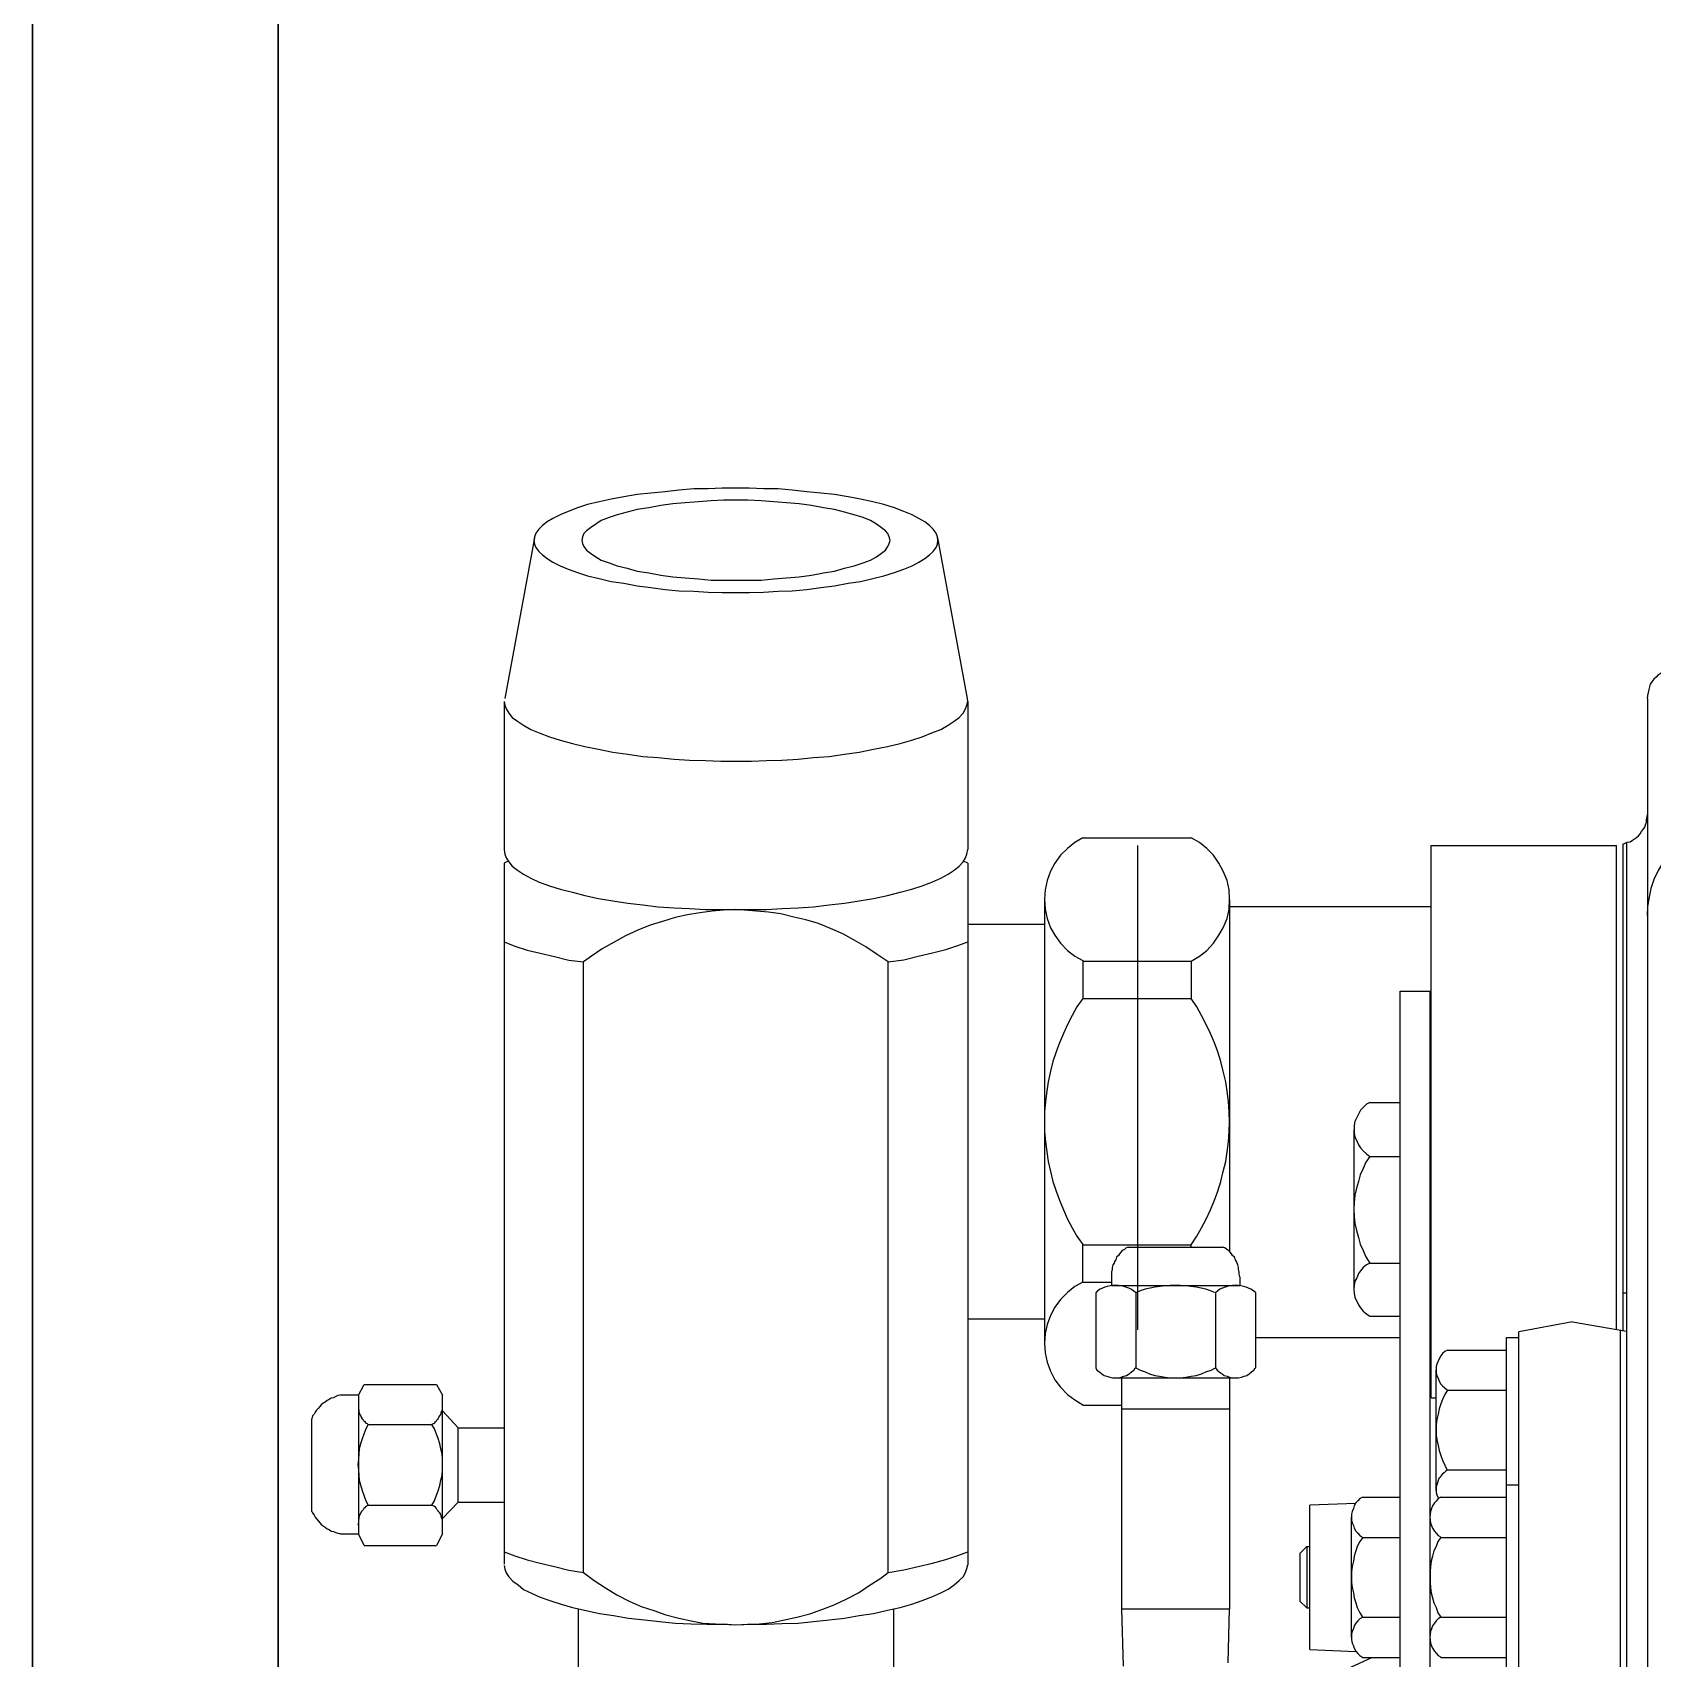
# Model space of a CAD drawing. Extents: x 667 to 1244, y -9 to 355.
# Drawn here: x 961.37 to 967.94, y 77.82 to 84.42 of the extents above; entities that cross this region are included whole.
import ezdxf

# ---------------------------------------------------------------- set-up
doc = ezdxf.new("R2010")
doc.units = 0
doc.header["$MEASUREMENT"] = 0
doc.layers.get('0').update_dxf_attribs({"linetype": 'CONTINUOUS'})

msp = doc.modelspace()

# ---------------------------------------------------------------- linework, layer by layer
at = {"lineweight": 30, "ltscale": 5}
for p, q in [((962.3638, 102.9995), (962.3638, 69.2383)), ((962.3638, 69.3095), (962.3638, 102.9995)), ((961.3663, 102.9283), (961.3663, 63.2383)), ((961.3663, 69.2383), (961.3663, 102.9283))]:
    msp.add_line(p, q, dxfattribs=at)
for p, q in [((963.4046, 82.3715), (963.2843, 81.7194)), ((965.1623, 81.7194), (965.042, 82.3715)), ((963.2818, 81.7067), (963.2818, 81.1052)), ((965.1635, 81.7067), (965.1635, 81.1052)), ((967.9228, 81.7194), (967.9228, 70.115)), ((965.6308, 81.1533), (966.0702, 81.1533)), ((965.8537, 79.1564), (965.8537, 81.1217)), ((967.044, 81.1217), (967.7974, 81.1217)), ((967.044, 78.8803), (967.044, 81.1217)), ((967.7974, 79.1564), (967.7974, 81.1217)), ((967.8228, 81.128), (967.8228, 79.1513)), ((967.838, 81.1343), (967.838, 74.5053)), ((963.297, 81.0584), (963.2818, 81.0508)), ((963.2818, 81.0508), (963.2818, 78.2054)), ((965.1635, 81.0508), (965.1458, 81.0584)), ((965.1635, 81.0508), (965.1635, 78.2029)), ((965.475, 80.9013), (965.475, 79.0994)), ((966.226, 80.9013), (966.226, 79.4717)), ((966.226, 80.8748), (967.044, 80.8748)), ((965.1635, 80.8026), (965.475, 80.8026)), ((963.6035, 78.1712), (963.6035, 80.6494)), ((964.8406, 78.1712), (964.8406, 80.6494)), ((965.6308, 80.6532), (965.6308, 80.5012)), ((965.6308, 80.6532), (966.0702, 80.6532)), ((966.0702, 80.6532), (966.0702, 80.5012)), ((966.9186, 76.1477), (966.9186, 80.5303)), ((966.9186, 80.5303), (967.0402, 80.5303)), ((967.0402, 76.1477), (967.0402, 80.5303)), ((965.6308, 80.5012), (966.0702, 80.5012)), ((966.7958, 80.0795), (966.9186, 80.0795)), ((966.7325, 79.321), (966.7325, 79.9681)), ((966.7958, 79.8604), (966.9186, 79.8604)), ((965.6308, 79.5008), (966.0702, 79.5008)), ((965.6308, 79.3501), (965.6308, 79.5008)), ((965.8144, 79.492), (966.1981, 79.492)), ((966.0702, 79.492), (966.0702, 79.5008)), ((966.7958, 79.4274), (966.9186, 79.4274)), ((965.6308, 79.3501), (965.7498, 79.3501)), ((965.7473, 79.3717), (965.7473, 79.3362)), ((965.7473, 79.3362), (966.2677, 79.3362)), ((966.2677, 79.3717), (966.2677, 79.3362)), ((965.6827, 79.3058), (965.6827, 79.0019)), ((965.8461, 79.3058), (965.8461, 79.0019)), ((966.169, 79.3058), (966.169, 79.0019)), ((966.3323, 79.0019), (966.3323, 79.3058)), ((967.8228, 79.3058), (967.838, 79.3058)), ((965.1635, 79.2007), (965.475, 79.2007)), ((966.7958, 79.2121), (966.9186, 79.2121)), ((967.6189, 79.1893), (967.3998, 79.1488)), ((967.3998, 72.093), (967.3998, 79.1488)), ((967.6189, 79.1893), (967.838, 79.1513)), ((967.8114, 79.1551), (967.8114, 72.0866)), ((966.3323, 79.1247), (966.9186, 79.1247)), ((967.1111, 79.0741), (967.3504, 79.0741)), ((962.6892, 78.8917), (962.7132, 78.9348)), ((962.7132, 78.9348), (963.0058, 78.9348)), ((963.0058, 78.9348), (963.0311, 78.8917)), ((965.7638, 78.9614), (966.25, 78.9614)), ((965.7891, 78.0243), (965.7891, 78.9614)), ((966.226, 78.9614), (966.226, 78.0243)), ((967.0655, 78.5042), (967.0655, 78.993)), ((962.6892, 78.8917), (962.6157, 78.8917)), ((962.6892, 78.8917), (962.6892, 78.3282)), ((963.0311, 78.3282), (963.0311, 78.8917)), ((967.044, 78.8803), (967.0655, 78.8803)), ((967.1111, 78.912), (967.3504, 78.912)), ((963.0311, 78.8271), (963.0944, 78.7588)), ((965.6308, 78.8499), (965.7891, 78.8499)), ((965.7891, 78.836), (966.226, 78.836)), ((962.5005, 78.4194), (962.5005, 78.7955)), ((962.7297, 78.7727), (962.988, 78.7727)), ((963.0944, 78.7588), (963.2818, 78.7588)), ((963.0944, 78.4574), (963.0944, 78.7588)), ((967.1111, 78.5878), (967.3504, 78.5878)), ((966.7667, 78.4777), (966.9186, 78.4777)), ((966.9186, 77.8268), (966.9186, 78.4777)), ((967.0832, 78.4777), (967.3504, 78.4777)), ((967.3504, 77.7774), (967.3504, 78.527)), ((967.3504, 78.527), (967.3998, 78.527)), ((967.3998, 77.7774), (967.3998, 78.527)), ((962.7297, 78.4447), (962.988, 78.4447)), ((963.0944, 78.4574), (963.0311, 78.3903)), ((963.0944, 78.4574), (963.2818, 78.4574)), ((966.7388, 78.4511), (966.5514, 78.4447)), ((966.5514, 77.8584), (966.5514, 78.4447)), ((966.7211, 77.9078), (966.7211, 78.3953)), ((967.0402, 77.9078), (967.0402, 78.3953)), ((962.6157, 78.3282), (962.6892, 78.3282)), ((962.7132, 78.2814), (962.6892, 78.3282)), ((962.7132, 78.2814), (963.0058, 78.2814)), ((963.0311, 78.3282), (963.0058, 78.2814)), ((966.5109, 78.2485), (966.54, 78.2763)), ((966.54, 78.2763), (966.5514, 78.2763)), ((966.54, 78.2763), (966.54, 78.0281)), ((966.7667, 78.313), (966.9186, 78.313)), ((967.0832, 78.313), (967.3504, 78.313)), ((966.5109, 78.2485), (966.5109, 78.0547)), ((963.5819, 78.0243), (963.5819, 76.249)), ((964.8622, 78.0243), (964.8622, 76.249)), ((965.7954, 77.7913), (965.7891, 78.0243)), ((965.7891, 78.0243), (966.226, 78.0243)), ((966.2209, 77.8052), (966.226, 78.0243)), ((966.5109, 78.0547), (966.54, 78.0281)), ((966.54, 78.0281), (966.5514, 78.0281)), ((966.7667, 77.9901), (966.9186, 77.9901)), ((967.0832, 77.9901), (967.3504, 77.9901)), ((966.5514, 77.8584), (966.7388, 77.8508)), ((966.6679, 77.7635), (966.8034, 77.8268)), ((966.7667, 77.8268), (966.9186, 77.8268)), ((967.0832, 77.8268), (967.3504, 77.8268))]:
    msp.add_line(p, q)
for points in [[(964.2214, 82.1487), (964.2771, 82.1487), (964.3341, 82.1499), (964.3936, 82.155), (964.4506, 82.1562), (964.5101, 82.1613), (964.5671, 82.1689), (964.6216, 82.1765), (964.6773, 82.1866), (964.7279, 82.1942), (964.7773, 82.2056), (964.8229, 82.217), (964.866, 82.2297), (964.9039, 82.2436), (964.9381, 82.2576), (964.9647, 82.2727), (964.9888, 82.2867), (965.0078, 82.3019), (965.023, 82.3158), (965.0344, 82.3323), (965.0407, 82.3449), (965.042, 82.3601), (965.042, 82.3601), (965.0407, 82.3753), (965.0344, 82.3892), (965.023, 82.4057), (965.0078, 82.4209), (964.9888, 82.4361), (964.9647, 82.45), (964.9381, 82.464), (964.9039, 82.4779), (964.866, 82.4931), (964.8229, 82.5057), (964.7773, 82.5171), (964.7279, 82.5273), (964.6773, 82.5374), (964.6216, 82.5463), (964.5671, 82.5526), (964.5101, 82.5577), (964.4506, 82.564), (964.3936, 82.5691), (964.3341, 82.5703), (964.2771, 82.5729), (964.2214, 82.5729), (964.2214, 82.5729), (964.1657, 82.5729), (964.11, 82.5703), (964.0505, 82.5691), (963.9909, 82.564), (963.9352, 82.5577), (963.877, 82.5526), (963.8213, 82.5463), (963.7668, 82.5374), (963.7162, 82.5273), (963.6668, 82.5171), (963.6199, 82.5057), (963.5794, 82.4931), (963.5414, 82.4779), (963.5085, 82.464), (963.4794, 82.45), (963.4553, 82.4361), (963.4363, 82.4209), (963.4224, 82.4057), (963.4097, 82.3892), (963.4046, 82.3753), (963.4021, 82.3601), (963.4021, 82.3601), (963.4046, 82.3449), (963.4097, 82.3323), (963.4224, 82.3158), (963.4363, 82.3019), (963.4553, 82.2867), (963.4794, 82.2727), (963.5085, 82.2576), (963.5414, 82.2436), (963.5794, 82.2297), (963.6199, 82.217), (963.6668, 82.2056), (963.7162, 82.1942), (963.7668, 82.1866), (963.8213, 82.1765), (963.877, 82.1689), (963.9352, 82.1613), (963.9909, 82.1562), (964.0505, 82.155), (964.11, 82.1499), (964.1657, 82.1487), (964.2214, 82.1487)], [(964.2214, 82.1993), (964.2708, 82.1993), (964.324, 82.1993), (964.3759, 82.2044), (964.4278, 82.2082), (964.4785, 82.2132), (964.5291, 82.2196), (964.5772, 82.2284), (964.6216, 82.236), (964.6633, 82.2474), (964.7026, 82.2576), (964.7381, 82.2689), (964.7684, 82.2803), (964.7925, 82.2943), (964.8128, 82.3082), (964.8292, 82.3209), (964.8394, 82.3361), (964.8444, 82.3475), (964.8482, 82.3601), (964.8482, 82.3601), (964.8444, 82.3753), (964.8394, 82.388), (964.8292, 82.3994), (964.8128, 82.412), (964.7925, 82.426), (964.7684, 82.4412), (964.7381, 82.4538), (964.7026, 82.464), (964.6633, 82.4754), (964.6216, 82.4855), (964.5772, 82.4931), (964.5291, 82.5019), (964.4785, 82.5083), (964.4278, 82.5133), (964.3759, 82.5171), (964.324, 82.5209), (964.2708, 82.5235), (964.2214, 82.5235), (964.2214, 82.5235), (964.172, 82.5235), (964.1214, 82.5209), (964.0695, 82.5171), (964.0163, 82.5133), (963.9656, 82.5083), (963.9175, 82.5019), (963.8681, 82.4931), (963.8213, 82.4855), (963.7807, 82.4754), (963.7402, 82.464), (963.7073, 82.4538), (963.6756, 82.4412), (963.6528, 82.426), (963.6313, 82.412), (963.6149, 82.3994), (963.6047, 82.388), (963.5997, 82.3753), (963.5971, 82.3601), (963.5971, 82.3601), (963.5997, 82.3475), (963.6047, 82.3361), (963.6149, 82.3209), (963.6313, 82.3082), (963.6528, 82.2943), (963.6756, 82.2803), (963.7073, 82.2689), (963.7402, 82.2576), (963.7807, 82.2474), (963.8213, 82.236), (963.8681, 82.2284), (963.9175, 82.2196), (963.9656, 82.2132), (964.0163, 82.2082), (964.0695, 82.2044), (964.1214, 82.1993), (964.172, 82.1993), (964.2214, 82.1993)], [(968.0444, 81.8397), (968.0304, 81.8397), (968.019, 81.8371), (968.0064, 81.8333), (967.9962, 81.8308), (967.9836, 81.8257), (967.9747, 81.8194), (967.9659, 81.8143), (967.9583, 81.8055), (967.9481, 81.7966), (967.9405, 81.7865), (967.9342, 81.7764), (967.9304, 81.7662), (967.9279, 81.7548), (967.9253, 81.7434), (967.9228, 81.7308), (967.9215, 81.7194), (967.9228, 81.7194)], [(963.2818, 81.7067), (963.2843, 81.6915), (963.2894, 81.6763), (963.2995, 81.6599), (963.3135, 81.6421), (963.335, 81.6269), (963.3603, 81.6105), (963.3894, 81.5927), (963.4236, 81.5788), (963.4654, 81.5636), (963.5085, 81.5497), (963.5579, 81.5358), (963.6085, 81.5244), (963.6642, 81.513), (963.7225, 81.5016), (963.7833, 81.4927), (963.8441, 81.4838), (963.9061, 81.4788), (963.9719, 81.4724), (964.034, 81.4686), (964.0986, 81.4674), (964.1606, 81.4648), (964.2214, 81.4648), (964.2214, 81.4648), (964.2847, 81.4648), (964.3468, 81.4674), (964.4088, 81.4686), (964.4747, 81.4724), (964.5367, 81.4788), (964.6, 81.4838), (964.6633, 81.4927), (964.7229, 81.5016), (964.7811, 81.513), (964.8368, 81.5244), (964.8887, 81.5358), (964.9356, 81.5497), (964.9787, 81.5636), (965.0179, 81.5788), (965.0534, 81.5927), (965.0838, 81.6105), (965.1078, 81.6269), (965.1281, 81.6421), (965.1445, 81.6599), (965.1547, 81.6763), (965.1597, 81.6915), (965.1635, 81.7067), (965.1635, 81.7067), (965.1623, 81.7194)], [(967.8228, 81.128), (967.8316, 81.1318), (967.8405, 81.1356), (967.8519, 81.1369), (967.862, 81.1432), (967.8696, 81.1495), (967.8785, 81.1546), (967.8861, 81.1609), (967.8937, 81.1698), (967.8987, 81.1787), (967.9051, 81.1875), (967.9114, 81.1964), (967.9152, 81.2065), (967.919, 81.2167), (967.919, 81.2268), (967.9215, 81.2382), (967.9228, 81.2483)], [(968.304, 81.2167), (968.2634, 81.2167), (968.2267, 81.2103), (968.1913, 81.2027), (968.1558, 81.1901), (968.1229, 81.1749), (968.0912, 81.1546), (968.0596, 81.1318), (968.033, 81.1078), (968.0076, 81.0812), (967.9836, 81.0508), (967.9659, 81.0204), (967.9481, 80.9837), (967.9367, 80.9482), (967.9291, 80.9127), (967.9228, 80.8748), (967.9215, 80.838), (967.9228, 80.838)], [(965.6308, 81.1533), (965.5979, 81.1343), (965.5687, 81.1103), (965.5396, 81.0824), (965.5168, 81.0508), (965.4991, 81.0178), (965.4852, 80.9799), (965.4776, 80.9419), (965.475, 80.9039), (965.4776, 80.8634), (965.4852, 80.8254), (965.4991, 80.7886), (965.5168, 80.7583), (965.5396, 80.7253), (965.5687, 80.6962), (965.5979, 80.6734), (965.6308, 80.6557), (965.6308, 80.6532)], [(966.0702, 80.6532), (966.1044, 80.6734), (966.1335, 80.6962), (966.1614, 80.7253), (966.1829, 80.7583), (966.2006, 80.7886), (966.2158, 80.8254), (966.2247, 80.8634), (966.226, 80.9039), (966.2247, 80.9419), (966.2158, 80.9799), (966.2006, 81.0178), (966.1829, 81.0508), (966.1614, 81.0824), (966.1335, 81.1103), (966.1044, 81.1343), (966.0702, 81.1533)], [(963.2818, 81.1052), (963.2843, 81.0875), (963.2894, 81.0723), (963.2995, 81.0558), (963.3135, 81.0381), (963.335, 81.0216), (963.3603, 81.0052), (963.3894, 80.99), (963.4236, 80.9735), (963.4654, 80.9583), (963.5085, 80.9444), (963.5579, 80.933), (963.6085, 80.9191), (963.6642, 80.9064), (963.7225, 80.8975), (963.7833, 80.8874), (963.8441, 80.8811), (963.9061, 80.8735), (963.9719, 80.8697), (964.034, 80.8659), (964.0986, 80.8621), (964.1606, 80.8621), (964.2214, 80.8621), (964.2214, 80.8621), (964.2847, 80.8621), (964.3468, 80.8621), (964.4088, 80.8659), (964.4747, 80.8697), (964.5367, 80.8735), (964.6, 80.8811), (964.6633, 80.8874), (964.7229, 80.8975), (964.7811, 80.9064), (964.8368, 80.9191), (964.8887, 80.933), (964.9356, 80.9444), (964.9787, 80.9583), (965.0179, 80.9735), (965.0534, 80.99), (965.0838, 81.0052), (965.1078, 81.0216), (965.1281, 81.0381), (965.1445, 81.0558), (965.1547, 81.0723), (965.1597, 81.0875), (965.1635, 81.1052)], [(964.8406, 80.6494), (964.795, 80.6797), (964.7495, 80.7114), (964.7026, 80.738), (964.6557, 80.7633), (964.6064, 80.7848), (964.557, 80.8051), (964.5063, 80.8203), (964.4569, 80.8317), (964.405, 80.8444), (964.3544, 80.852), (964.3062, 80.8558), (964.2569, 80.8596), (964.2214, 80.8621), (964.2214, 80.8621), (964.172, 80.8596), (964.1252, 80.8558), (964.0758, 80.8494), (964.0251, 80.8406), (963.9757, 80.8304), (963.9238, 80.814), (963.8732, 80.7988), (963.8238, 80.7785), (963.7744, 80.7557), (963.7276, 80.7291), (963.6794, 80.7025), (963.6351, 80.6734), (963.6035, 80.6494)], [(963.2818, 80.7317), (963.3249, 80.7139), (963.3743, 80.6975), (963.4274, 80.6848), (963.4857, 80.6709), (963.5439, 80.657), (963.6035, 80.6494)], [(964.8406, 80.6494), (964.9039, 80.6582), (964.9622, 80.6734), (965.0204, 80.6861), (965.0736, 80.7), (965.123, 80.7165), (965.1635, 80.7317)], [(965.6308, 80.5012), (965.6067, 80.467), (965.5877, 80.4316), (965.5687, 80.3961), (965.5523, 80.3594), (965.5358, 80.3214), (965.5219, 80.2847), (965.5092, 80.2454), (965.4991, 80.2061), (965.489, 80.1631), (965.4839, 80.1251), (965.4788, 80.0833), (965.475, 80.0415), (965.475, 79.9997), (965.475, 79.9618), (965.4788, 79.92), (965.4839, 79.8782), (965.489, 79.8389), (965.4991, 79.7984), (965.5092, 79.7579), (965.5219, 79.7186), (965.5358, 79.6819), (965.5523, 79.6439), (965.5687, 79.6059), (965.5877, 79.5705), (965.6067, 79.5363), (965.6308, 79.5021), (965.6308, 79.5008)], [(966.0702, 79.5008), (966.093, 79.5363), (966.112, 79.5705), (966.131, 79.6059), (966.1487, 79.6439), (966.1652, 79.6819), (966.1791, 79.7186), (966.1905, 79.7579), (966.2006, 79.7984), (966.2108, 79.8389), (966.2158, 79.8782), (966.2222, 79.92), (966.2247, 79.9618), (966.226, 79.9997), (966.2247, 80.0415), (966.2222, 80.0833), (966.2158, 80.1251), (966.2108, 80.1631), (966.2006, 80.2061), (966.1905, 80.2454), (966.1791, 80.2847), (966.1652, 80.3214), (966.1487, 80.3594), (966.131, 80.3961), (966.112, 80.4316), (966.093, 80.467), (966.0702, 80.5012), (966.0702, 80.5012)], [(966.7958, 80.0795), (966.7819, 80.0719), (966.7679, 80.0593), (966.7578, 80.0479), (966.7489, 80.0314), (966.7426, 80.0175), (966.735, 80.0023), (966.7325, 79.9871), (966.7325, 79.9706), (966.7325, 79.9554), (966.735, 79.9377), (966.7426, 79.9238), (966.7489, 79.9073), (966.7578, 79.8946), (966.7679, 79.8832), (966.7819, 79.8706), (966.7958, 79.8604)], [(966.7958, 79.8604), (966.7793, 79.8364), (966.7679, 79.8111), (966.7565, 79.7857), (966.7489, 79.7579), (966.7413, 79.7313), (966.735, 79.7022), (966.7325, 79.673), (966.7312, 79.6464), (966.7325, 79.6161), (966.735, 79.5882), (966.7413, 79.5591), (966.7489, 79.5312), (966.7565, 79.5034), (966.7679, 79.478), (966.7793, 79.4527), (966.7958, 79.4274)], [(965.8144, 79.492), (965.8068, 79.4894), (965.7992, 79.4818), (965.7904, 79.478), (965.784, 79.4717), (965.779, 79.4641), (965.7752, 79.4578), (965.7676, 79.4514), (965.7638, 79.44), (965.7587, 79.4337), (965.7574, 79.4274), (965.7524, 79.4198), (965.7498, 79.4096), (965.7498, 79.402), (965.7473, 79.3907), (965.7473, 79.3818), (965.7473, 79.3717)], [(966.2677, 79.3717), (966.2652, 79.3818), (966.2652, 79.3907), (966.2627, 79.402), (966.2627, 79.4096), (966.2601, 79.4198), (966.2563, 79.4274), (966.2538, 79.4337), (966.25, 79.44), (966.2462, 79.4514), (966.2386, 79.4578), (966.2336, 79.4641), (966.2285, 79.4717), (966.2222, 79.478), (966.2146, 79.4818), (966.207, 79.4894), (966.1981, 79.492), (966.1981, 79.492)], [(966.7958, 79.4274), (966.7819, 79.4198), (966.7679, 79.4096), (966.7578, 79.3957), (966.7489, 79.3843), (966.7426, 79.3679), (966.735, 79.3539), (966.7325, 79.3362), (966.7312, 79.321), (966.7325, 79.3045), (966.735, 79.2881), (966.7426, 79.2729), (966.7489, 79.2577), (966.7578, 79.245), (966.7679, 79.2324), (966.7819, 79.221), (966.7958, 79.2121)], [(965.6308, 79.3501), (965.5979, 79.3324), (965.5687, 79.3083), (965.5396, 79.2792), (965.5168, 79.2476), (965.4991, 79.2146), (965.4852, 79.1779), (965.4776, 79.1412), (965.475, 79.1019), (965.4776, 79.0627), (965.4852, 79.0247), (965.4991, 78.988), (965.5168, 78.9538), (965.5396, 78.9234), (965.5687, 78.8943), (965.5979, 78.8715), (965.6308, 78.8512), (965.6308, 78.8499)], [(966.3323, 79.3058), (966.3235, 79.3147), (966.3121, 79.321), (966.3032, 79.3248), (966.2931, 79.3299), (966.2829, 79.3324), (966.2715, 79.3349), (966.2627, 79.3362), (966.25, 79.3375), (966.2386, 79.3362), (966.2285, 79.3349), (966.2158, 79.3324), (966.2082, 79.3299), (966.1968, 79.3248), (966.1867, 79.321), (966.1778, 79.3147), (966.169, 79.3058), (966.169, 79.3058), (966.1487, 79.3147), (966.1297, 79.321), (966.1107, 79.3248), (966.0905, 79.3299), (966.0689, 79.3324), (966.0487, 79.3349), (966.0271, 79.3362), (966.0082, 79.3362), (965.9854, 79.3362), (965.9651, 79.3349), (965.9448, 79.3324), (965.9233, 79.3299), (965.9031, 79.3248), (965.8828, 79.321), (965.8638, 79.3147), (965.8461, 79.3058), (965.8359, 79.3147), (965.8258, 79.321), (965.8169, 79.3248), (965.8043, 79.3299), (965.7967, 79.3324), (965.784, 79.3349), (965.7752, 79.3362), (965.7638, 79.3375), (965.7511, 79.3362), (965.741, 79.3349), (965.7296, 79.3324), (965.7194, 79.3299), (965.7106, 79.3248), (965.7004, 79.321), (965.6903, 79.3147), (965.6827, 79.3058), (965.6827, 79.3058)], [(967.1111, 79.0741), (967.0997, 79.069), (967.0908, 79.0601), (967.0832, 79.0513), (967.0769, 79.0386), (967.0731, 79.0285), (967.068, 79.0171), (967.0655, 79.007), (967.0655, 78.993), (967.0655, 78.9816), (967.068, 78.9702), (967.0731, 78.9601), (967.0769, 78.9474), (967.0832, 78.9361), (967.0908, 78.9285), (967.0997, 78.9209), (967.1111, 78.912)], [(967.3504, 78.527), (967.3504, 79.1247), (967.3998, 79.1247)], [(965.6827, 79.0019), (965.6878, 78.993), (965.6979, 78.9854), (965.708, 78.9778), (965.7169, 78.9715), (965.7283, 78.9677), (965.7397, 78.9639), (965.7511, 78.9614), (965.7638, 78.9614), (965.7752, 78.9614), (965.7866, 78.9639), (965.7967, 78.9677), (965.8081, 78.9715), (965.8182, 78.9778), (965.8283, 78.9854), (965.8372, 78.993), (965.8435, 79.0019), (965.8461, 79.0019)], [(965.8461, 79.0019), (965.8625, 78.993), (965.8828, 78.9854), (965.9005, 78.9778), (965.9233, 78.9715), (965.9423, 78.9677), (965.9651, 78.9639), (965.9854, 78.9614), (966.0056, 78.9614), (966.0271, 78.9614), (966.0487, 78.9639), (966.0702, 78.9677), (966.0905, 78.9715), (966.112, 78.9778), (966.1297, 78.9854), (966.1512, 78.993), (966.169, 79.0019), (966.169, 79.0019)], [(966.169, 79.0019), (966.1753, 78.993), (966.1842, 78.9854), (966.1956, 78.9778), (966.2044, 78.9715), (966.2158, 78.9677), (966.226, 78.9639), (966.2386, 78.9614), (966.25, 78.9614), (966.2627, 78.9614), (966.2741, 78.9639), (966.2855, 78.9677), (966.2956, 78.9715), (966.3057, 78.9778), (966.3146, 78.9854), (966.3247, 78.993), (966.3298, 79.0019), (966.3323, 79.0019)], [(962.6157, 78.8917), (962.6056, 78.8892), (962.598, 78.8854), (962.5879, 78.8803), (962.579, 78.8791), (962.5702, 78.874), (962.5626, 78.8689), (962.555, 78.8626), (962.5461, 78.8588), (962.5385, 78.8512), (962.5322, 78.8449), (962.5271, 78.8385), (962.5195, 78.8297), (962.5132, 78.8221), (962.5094, 78.8145), (962.503, 78.8069), (962.5005, 78.7955), (962.5005, 78.7955)], [(967.1111, 78.912), (967.0997, 78.8943), (967.0908, 78.874), (967.0832, 78.8563), (967.0769, 78.836), (967.0731, 78.8145), (967.068, 78.7917), (967.0655, 78.7727), (967.0655, 78.7512), (967.0655, 78.7284), (967.068, 78.7094), (967.0731, 78.6866), (967.0769, 78.6663), (967.0832, 78.6461), (967.0908, 78.6271), (967.0997, 78.6068), (967.1086, 78.5891), (967.1111, 78.5878)], [(962.6892, 78.8512), (962.6892, 78.8474), (962.6892, 78.8423), (962.6892, 78.836), (962.6905, 78.8297), (962.6905, 78.8246), (962.693, 78.8183), (962.6955, 78.812), (962.6981, 78.8082), (962.7006, 78.8018), (962.7044, 78.7955), (962.7082, 78.7917), (962.712, 78.7866), (962.7158, 78.7841), (962.7196, 78.7778), (962.7246, 78.7765), (962.7297, 78.7727), (962.7297, 78.7727), (962.7196, 78.755), (962.712, 78.7334), (962.7044, 78.7132), (962.6981, 78.6929), (962.693, 78.6727), (962.6905, 78.6524), (962.6892, 78.6309), (962.6867, 78.6093), (962.6892, 78.5878), (962.6905, 78.565), (962.693, 78.546), (962.6981, 78.527), (962.7044, 78.5042), (962.712, 78.4852), (962.7196, 78.4625), (962.7297, 78.4447), (962.7246, 78.4422), (962.7196, 78.4397), (962.7158, 78.4333), (962.712, 78.4308), (962.7082, 78.4257), (962.7044, 78.4219), (962.7006, 78.4181), (962.6981, 78.4105), (962.6955, 78.4067), (962.693, 78.4017), (962.6905, 78.3941), (962.6905, 78.389), (962.6892, 78.3839), (962.6892, 78.3763), (962.6892, 78.37), (962.6867, 78.3662), (962.6892, 78.3637)], [(963.0311, 78.3637), (963.0311, 78.37), (963.0311, 78.3763), (963.0311, 78.3839), (963.0298, 78.3903), (963.0273, 78.3941), (963.0248, 78.4017), (963.0235, 78.4067), (963.0197, 78.4131), (963.0159, 78.4181), (963.0134, 78.4219), (963.0096, 78.4257), (963.0058, 78.4308), (963.002, 78.4359), (962.9982, 78.4397), (962.9931, 78.4422), (962.988, 78.4447), (962.9982, 78.4625), (963.0058, 78.4852), (963.0134, 78.503), (963.0197, 78.5245), (963.0235, 78.546), (963.0298, 78.565), (963.0311, 78.5878), (963.0311, 78.6093), (963.0311, 78.6309), (963.0298, 78.6524), (963.0235, 78.6727), (963.0197, 78.6929), (963.0134, 78.7157), (963.0058, 78.7334), (962.9982, 78.755), (962.988, 78.7727), (962.988, 78.7727), (962.9931, 78.7765), (962.9982, 78.7778), (963.002, 78.7828), (963.0058, 78.7866), (963.0096, 78.7917), (963.0134, 78.7955), (963.0159, 78.8018), (963.0197, 78.8069), (963.0235, 78.812), (963.0248, 78.8183), (963.0273, 78.8246), (963.0298, 78.8271), (963.0311, 78.836), (963.0311, 78.8423), (963.0311, 78.8474), (963.0311, 78.8512)], [(967.1111, 78.5878), (967.1035, 78.5828), (967.0972, 78.5764), (967.0908, 78.5714), (967.0858, 78.565), (967.082, 78.5587), (967.0756, 78.5524), (967.0731, 78.5448), (967.0706, 78.5346), (967.068, 78.527), (967.0655, 78.5207), (967.0655, 78.5106), (967.0655, 78.503), (967.0655, 78.4954), (967.068, 78.4865), (967.0718, 78.4777), (967.0731, 78.4713), (967.0731, 78.4688)], [(966.7667, 78.4777), (966.7553, 78.4713), (966.7464, 78.4625), (966.7388, 78.4536), (966.7325, 78.4422), (966.7287, 78.4308), (966.7236, 78.4194), (966.7211, 78.408), (966.7211, 78.3953), (966.7211, 78.3839), (966.7236, 78.3725), (966.7287, 78.3624), (966.7325, 78.351), (966.7388, 78.3396), (966.7464, 78.3308), (966.7553, 78.3219), (966.7667, 78.313)], [(967.0832, 78.4777), (967.0731, 78.4713), (967.0642, 78.4612), (967.0579, 78.4536), (967.0503, 78.4422), (967.0465, 78.4308), (967.0415, 78.4194), (967.0402, 78.408), (967.0389, 78.3953), (967.0402, 78.3839), (967.0415, 78.3725), (967.0465, 78.3624), (967.0503, 78.351), (967.0579, 78.3396), (967.0642, 78.3308), (967.0731, 78.3219), (967.082, 78.3156), (967.0832, 78.313)], [(962.5005, 78.4194), (962.503, 78.4131), (962.5094, 78.4042), (962.5132, 78.3953), (962.5195, 78.389), (962.5271, 78.3801), (962.5322, 78.3725), (962.5385, 78.3662), (962.5461, 78.3612), (962.555, 78.3548), (962.5626, 78.3485), (962.5702, 78.346), (962.579, 78.3396), (962.5879, 78.3371), (962.598, 78.3333), (962.6056, 78.3308), (962.6132, 78.3295), (962.6157, 78.3282)], [(966.7667, 78.313), (966.7553, 78.2978), (966.7439, 78.2763), (966.7388, 78.2586), (966.7325, 78.2371), (966.7287, 78.2168), (966.7236, 78.1953), (966.7211, 78.1737), (966.7211, 78.1535), (966.7211, 78.132), (966.7236, 78.1104), (966.7287, 78.0889), (966.7325, 78.0686), (966.7388, 78.0484), (966.7439, 78.0294), (966.7553, 78.0079), (966.7641, 77.9927), (966.7667, 77.9901)], [(967.0832, 78.313), (967.0718, 78.2978), (967.0642, 78.2763), (967.0554, 78.2586), (967.0503, 78.2371), (967.044, 78.2168), (967.0415, 78.1953), (967.0402, 78.1737), (967.0402, 78.1535), (967.0402, 78.132), (967.0415, 78.1104), (967.044, 78.0889), (967.0503, 78.0686), (967.0554, 78.0484), (967.0642, 78.0294), (967.0718, 78.0079), (967.0832, 77.9901)], [(963.2818, 78.2548), (963.3249, 78.2383), (963.3743, 78.2231), (963.4274, 78.2092), (963.4857, 78.1953), (963.5439, 78.1813), (963.6035, 78.1712)], [(964.8406, 78.1712), (964.9039, 78.1826), (964.9622, 78.1953), (965.0204, 78.2092), (965.0736, 78.2244), (965.123, 78.2409), (965.1635, 78.2548)], [(963.2818, 78.2003), (963.2843, 78.1851), (963.2894, 78.1699), (963.2995, 78.1535), (963.316, 78.1358), (963.3375, 78.1206), (963.3603, 78.1028), (963.3945, 78.0864), (963.4274, 78.0712), (963.4667, 78.0572), (963.5123, 78.0433), (963.5591, 78.0294), (963.6136, 78.0167), (963.668, 78.0053), (963.725, 77.9965), (963.7858, 77.9863), (963.8504, 77.9787), (963.9124, 77.9724), (963.9757, 77.9661), (964.0403, 77.9635), (964.1036, 77.961), (964.1657, 77.961), (964.2214, 77.9585), (964.2214, 77.9585), (964.2847, 77.961), (964.3468, 77.961), (964.4088, 77.9648), (964.4747, 77.9661), (964.5367, 77.9724), (964.6, 77.9787), (964.6633, 77.9863), (964.7229, 77.9965), (964.7811, 78.0053), (964.8368, 78.018), (964.8887, 78.0294), (964.9356, 78.0433), (964.9787, 78.0572), (965.0179, 78.0724), (965.0534, 78.0889), (965.0838, 78.1041), (965.1078, 78.1206), (965.1281, 78.1383), (965.1445, 78.1535), (965.1547, 78.1712), (965.1597, 78.1877), (965.1635, 78.2029)], [(963.6035, 78.1712), (963.6465, 78.1395), (963.6921, 78.1092), (963.7389, 78.0813), (963.7883, 78.0547), (963.8377, 78.0332), (963.8884, 78.0167), (963.9378, 77.999), (963.9897, 77.9863), (964.0403, 77.9749), (964.0872, 77.9661), (964.1391, 77.9635), (964.1885, 77.961), (964.2214, 77.9585), (964.2214, 77.9585), (964.2695, 77.961), (964.3176, 77.9635), (964.3696, 77.9686), (964.4189, 77.9787), (964.4696, 77.9901), (964.5215, 78.0041), (964.5709, 78.0218), (964.6203, 78.0395), (964.6697, 78.0636), (964.7191, 78.0889), (964.7634, 78.118), (964.8102, 78.1484), (964.8406, 78.1712)], [(966.7667, 77.9901), (966.7553, 77.9838), (966.7464, 77.9749), (966.7388, 77.9661), (966.7325, 77.9547), (966.7287, 77.9433), (966.7236, 77.9331), (966.7211, 77.9205), (966.7211, 77.9091), (966.7211, 77.8977), (966.7236, 77.885), (966.7287, 77.8736), (966.7325, 77.8648), (966.7388, 77.8521), (966.7464, 77.842), (966.7553, 77.8344), (966.7667, 77.8268)], [(967.0832, 77.9901), (967.0731, 77.9838), (967.0642, 77.9749), (967.0579, 77.9661), (967.0503, 77.9547), (967.0465, 77.9433), (967.0415, 77.9331), (967.0402, 77.9205), (967.0389, 77.9091), (967.0402, 77.8977), (967.0415, 77.885), (967.0465, 77.8736), (967.0503, 77.8648), (967.0579, 77.8521), (967.0642, 77.8445), (967.0731, 77.8344), (967.082, 77.8293), (967.0832, 77.8268)]]:
    msp.add_lwpolyline(points)

doc.saveas('drawing.dxf')
